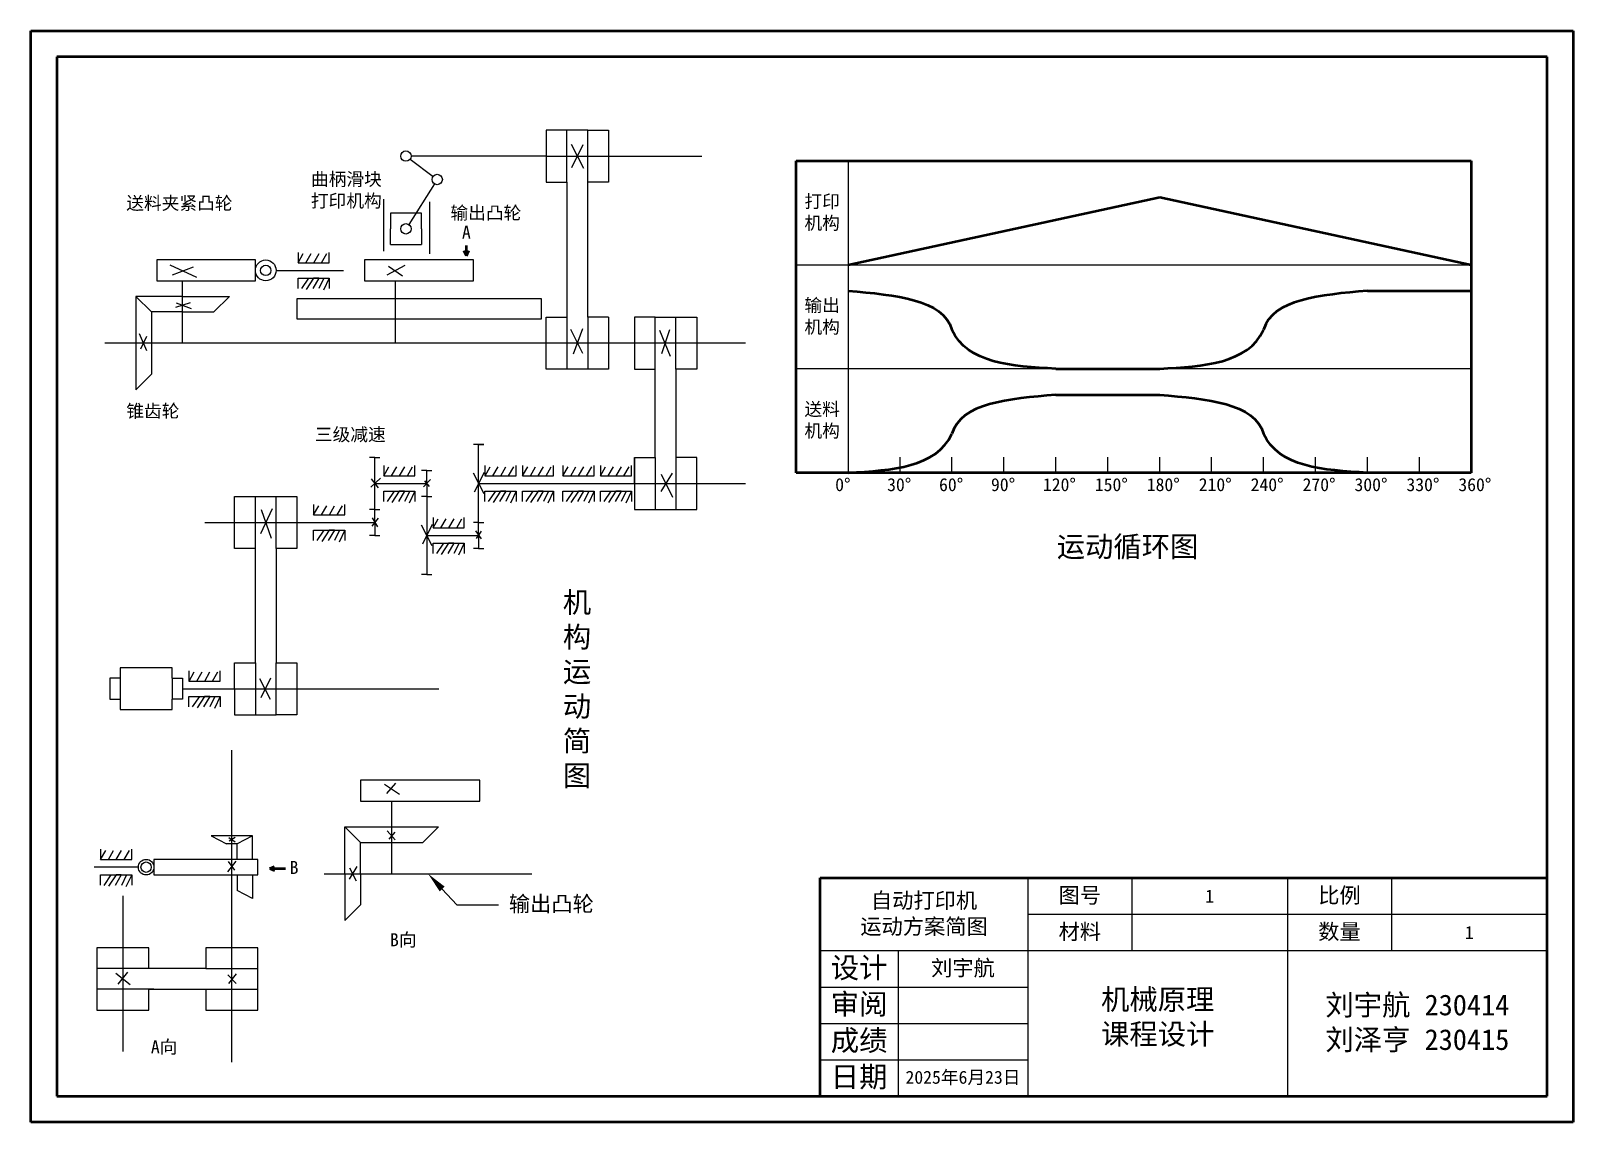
# Model space of a CAD drawing. Header units: millimetres. Extents: x 1730 to 2027, y 1729 to 1939.
import ezdxf
from ezdxf import colors
from ezdxf.entities.mleader import LeaderData, LeaderLine
from ezdxf.math import Vec2, Vec3

# ---------------------------------------------------------------- set-up
doc = ezdxf.new("R2010")
doc.units = ezdxf.units.MM
doc.layers.add('粗实线', color=7, linetype='Continuous', lineweight=50)
doc.styles.get("Standard").update_dxf_attribs({"font": 'arial.ttf'})

# ---------------------------------------------------------------- blocks, each defined once
blk = doc.blocks.new('*U2')
blk.add_line((-0.5, -0.88), (0.5, 0.88))
blk = doc.blocks.new('*U3')
at = {"color": 0, "linetype": 'ByBlock', "lineweight": -2, "transparency": 16777216}
for p in [(0, 0), (1.51, 0), (3.03, 0), (4.54, 0)]:
    blk.add_blockref('*U2', p, dxfattribs=at)
blk = doc.blocks.new('*U4')
blk.add_line((-0.5, -0.88), (0.5, 0.88))
blk = doc.blocks.new('*U6')
at = {"color": 0, "linetype": 'ByBlock', "lineweight": -2, "transparency": 16777216}
for p in [(0, 0), (1.51, 0), (3.03, 0), (4.54, 0)]:
    blk.add_blockref('*U4', p, dxfattribs=at)
blk = doc.blocks.new('*U7')
blk.add_line((-0.5, -0.88), (0.5, 0.88))
blk = doc.blocks.new('*U9')
at = {"color": 0, "linetype": 'ByBlock', "lineweight": -2, "transparency": 16777216}
for p in [(0, 0), (1.51, 0), (3.03, 0), (4.54, 0)]:
    blk.add_blockref('*U7', p, dxfattribs=at)
blk = doc.blocks.new('*U10')
blk.add_line((-0.5, -0.88), (0.5, 0.88))
blk = doc.blocks.new('*U12')
at = {"color": 0, "linetype": 'ByBlock', "lineweight": -2, "transparency": 16777216}
for p in [(0, 0), (1.51, 0), (3.03, 0), (4.54, 0)]:
    blk.add_blockref('*U10', p, dxfattribs=at)
blk = doc.blocks.new('*U13')
blk.add_line((-0.5, -0.88), (0.5, 0.88))
blk = doc.blocks.new('*U15')
at = {"color": 0, "linetype": 'ByBlock', "lineweight": -2, "transparency": 16777216}
for p in [(0, 0), (1.51, 0), (3.03, 0), (4.54, 0)]:
    blk.add_blockref('*U13', p, dxfattribs=at)
blk = doc.blocks.new('*U16')
blk.add_line((-0.5, -0.88), (0.5, 0.88))
blk = doc.blocks.new('*U18')
at = {"color": 0, "linetype": 'ByBlock', "lineweight": -2, "transparency": 16777216}
for p in [(0, 0), (1.51, 0), (3.03, 0), (4.54, 0)]:
    blk.add_blockref('*U16', p, dxfattribs=at)
blk = doc.blocks.new('*U19')
blk.add_line((-0.5, -0.88), (0.5, 0.88))
blk = doc.blocks.new('*U21')
at = {"color": 0, "linetype": 'ByBlock', "lineweight": -2, "transparency": 16777216}
for p in [(0, 0), (1.51, 0), (3.03, 0), (4.54, 0)]:
    blk.add_blockref('*U19', p, dxfattribs=at)
blk = doc.blocks.new('*U22')
blk.add_line((-0.5, -0.88), (0.5, 0.88))
blk = doc.blocks.new('*U24')
at = {"color": 0, "linetype": 'ByBlock', "lineweight": -2, "transparency": 16777216}
for p in [(0, 0), (1.51, 0), (3.03, 0), (4.54, 0)]:
    blk.add_blockref('*U22', p, dxfattribs=at)
blk = doc.blocks.new('*U25')
blk.add_line((-0.5, -0.88), (0.5, 0.88))
blk = doc.blocks.new('*U27')
at = {"color": 0, "linetype": 'ByBlock', "lineweight": -2, "transparency": 16777216}
for p in [(0, 0), (1.51, 0), (3.03, 0), (4.54, 0)]:
    blk.add_blockref('*U25', p, dxfattribs=at)
blk = doc.blocks.new('*U28')
blk.add_line((-0.5, -0.88), (0.5, 0.88))
blk = doc.blocks.new('*U30')
at = {"color": 0, "linetype": 'ByBlock', "lineweight": -2, "transparency": 16777216}
for p in [(0, 0), (1.51, 0), (3.03, 0), (4.54, 0)]:
    blk.add_blockref('*U28', p, dxfattribs=at)
blk = doc.blocks.new('*U31')
blk.add_line((0, -1.5), (0, 1.5))
blk = doc.blocks.new('*U32')
at = {"color": 0, "linetype": 'ByBlock', "lineweight": -2, "transparency": 16777216}
for p in [(0, 0), (10, 0), (20, 0), (30, 0), (40, 0), (50, 0), (60, 0), (70, 0), (80, 0), (90, 0), (100, 0), (110, 0)]:
    blk.add_blockref('*U31', p, dxfattribs=at)

msp = doc.modelspace()

# ---------------------------------------------------------------- linework, layer by layer
for p, q in [((1837.28, 1920.22), (1829.28, 1920.22)), ((1829.28, 1920.22), (1829.28, 1910.22)), ((1833.28, 1910.22), (1833.28, 1920.22)), ((1837.28, 1884.22), (1837.28, 1920.22)), ((1837.28, 1920.22), (1841.28, 1920.22)), ((1841.28, 1920.22), (1841.28, 1910.22)), ((1834.09, 1917.52), (1836.5, 1912.91)), ((1836.32, 1917.36), (1834.19, 1912.95)), ((1803.08, 1914.62), (1807.5, 1911.31)), ((1829.28, 1915.22), (1803.28, 1915.22)), ((1829.28, 1915.22), (1859.28, 1915.22)), ((1887.43, 1914.29), (1887.43, 1854.29)), ((1807.76, 1909.86), (1802.82, 1902.06)), ((1829.28, 1910.22), (1833.28, 1910.22)), ((1833.28, 1910.22), (1833.28, 1884.22)), ((1841.28, 1910.22), (1837.28, 1910.22)), ((1841.28, 1910.22), (1841.28, 1910.22)), ((1841.28, 1910.22), (1841.28, 1910.22)), ((1797.93, 1906.91), (1797.93, 1896.91)), ((1805.28, 1904.22), (1799.28, 1904.22)), ((1799.28, 1904.22), (1799.28, 1901.22)), ((1805.28, 1901.22), (1805.28, 1904.22)), ((1806.84, 1906.4), (1806.84, 1896.4)), ((1799.28, 1898.22), (1799.28, 1901.22)), ((1805.28, 1901.22), (1805.28, 1898.22)), ((1799.28, 1898.22), (1805.28, 1898.22)), ((1773.28, 1895.22), (1754.28, 1895.22)), ((1754.28, 1895.22), (1754.28, 1891.22)), ((1773.28, 1891.22), (1773.28, 1895.22)), ((1781.5, 1896.68), (1781.5, 1894.68)), ((1787.5, 1894.68), (1787.5, 1896.68)), ((1815.28, 1895.22), (1794.28, 1895.22)), ((1794.28, 1895.22), (1794.28, 1891.22)), ((1815.28, 1891.22), (1815.28, 1895.22)), ((1756.82, 1894.29), (1761.97, 1891.91)), ((1761.29, 1893.83), (1757.24, 1892.27)), ((1777.28, 1893.22), (1790.28, 1893.22)), ((1781.5, 1894.68), (1787.5, 1894.68)), ((1802.08, 1894.14), (1798.63, 1892.32)), ((1798.89, 1894.04), (1801.59, 1892.15)), ((1877.43, 1894.29), (2007.43, 1894.29)), ((1754.28, 1891.22), (1759.28, 1891.22)), ((1759.28, 1879.22), (1759.28, 1891.22)), ((1759.28, 1891.22), (1773.28, 1891.22)), ((1781.5, 1889.75), (1781.5, 1891.75)), ((1781.5, 1891.75), (1787.5, 1891.75)), ((1783.5, 1891.75), (1782.14, 1889.72)), ((1784.5, 1891.75), (1783.06, 1889.56)), ((1785.5, 1891.75), (1784.32, 1889.72)), ((1785.5, 1891.75), (1784.5, 1891.75)), ((1786.5, 1891.75), (1785.52, 1889.72)), ((1787.5, 1891.75), (1786.41, 1889.44)), ((1787.5, 1891.75), (1787.5, 1889.75)), ((1794.28, 1891.22), (1800.28, 1891.22)), ((1800.28, 1879.22), (1800.28, 1891.22)), ((1800.28, 1891.22), (1815.28, 1891.22)), ((1987.43, 1889.29), (2007.43, 1889.29)), ((1759.28, 1888.22), (1750.28, 1888.22)), ((1750.28, 1888.22), (1753.28, 1885.22)), ((1750.28, 1888.22), (1750.28, 1870.22)), ((1760.73, 1886.99), (1757.89, 1886.05)), ((1758.02, 1886.99), (1760.92, 1885.88)), ((1759.28, 1888.22), (1768.28, 1888.22)), ((1765.28, 1885.22), (1768.28, 1888.22)), ((1781.33, 1887.84), (1828.33, 1887.84)), ((1781.33, 1883.84), (1781.33, 1887.84)), ((1828.33, 1887.84), (1828.33, 1883.84)), ((1759.28, 1885.22), (1753.28, 1885.22)), ((1753.28, 1885.22), (1753.28, 1873.22)), ((1759.28, 1885.22), (1765.28, 1885.22)), ((1828.33, 1883.84), (1781.33, 1883.84)), ((1829.28, 1874.22), (1829.28, 1884.22)), ((1829.28, 1884.22), (1833.28, 1884.22)), ((1833.28, 1884.22), (1833.28, 1874.22)), ((1841.28, 1884.22), (1837.28, 1884.22)), ((1837.28, 1884.22), (1837.28, 1874.22)), ((1841.28, 1884.22), (1841.28, 1874.22)), ((1850.28, 1884.22), (1846.28, 1884.22)), ((1846.28, 1884.22), (1846.28, 1874.22)), ((1850.28, 1874.22), (1850.28, 1884.22)), ((1850.28, 1884.22), (1858.28, 1884.22)), ((1854.28, 1874.22), (1854.28, 1884.22)), ((1858.28, 1884.22), (1858.28, 1874.22)), ((1750.89, 1881.06), (1752.29, 1877.8)), ((1752.29, 1880.47), (1751.15, 1878.03)), ((1833.99, 1881.94), (1836.26, 1877.27)), ((1836.28, 1881.96), (1834.47, 1877.11)), ((1851.13, 1881.74), (1853.18, 1876.72)), ((1853.06, 1881.76), (1851.51, 1877.15)), ((1867.64, 1879.22), (1744.28, 1879.22)), ((1841.28, 1874.22), (1829.28, 1874.22)), ((1846.28, 1874.22), (1850.28, 1874.22)), ((1850.28, 1857.22), (1850.28, 1874.22)), ((1858.28, 1874.22), (1854.28, 1874.22)), ((1854.28, 1874.22), (1854.28, 1857.22)), ((2007.43, 1874.29), (1877.43, 1874.29)), ((1750.28, 1870.22), (1753.28, 1873.22)), ((1817.28, 1859.72), (1815.28, 1859.72)), ((1816.28, 1844.72), (1816.28, 1859.72)), ((1816.28, 1859.72), (1817.28, 1859.72)), ((1796.28, 1857.22), (1795.28, 1857.22)), ((1796.28, 1847.22), (1796.28, 1857.22)), ((1796.28, 1857.22), (1797.28, 1857.22)), ((1846.28, 1852.22), (1846.28, 1857.22)), ((1846.28, 1857.22), (1846.28, 1847.22)), ((1846.28, 1857.22), (1850.28, 1857.22)), ((1850.28, 1857.22), (1850.28, 1847.22)), ((1858.28, 1857.22), (1854.28, 1857.22)), ((1854.28, 1857.22), (1854.28, 1847.22)), ((1858.28, 1847.22), (1858.28, 1857.22)), ((1798, 1855.68), (1798, 1853.68)), ((1798, 1853.68), (1804, 1853.68)), ((1804, 1853.68), (1804, 1855.68)), ((1806.28, 1854.72), (1805.28, 1854.72)), ((1806.28, 1852.22), (1806.28, 1854.72)), ((1806.28, 1854.72), (1807.28, 1854.72)), ((1815.23, 1854.27), (1817.28, 1850.26)), ((1817.32, 1854.33), (1815.45, 1850.52)), ((1817.5, 1855.68), (1817.5, 1853.68)), ((1817.5, 1853.68), (1823.5, 1853.68)), ((1823.5, 1853.68), (1823.5, 1855.68)), ((1824.72, 1855.68), (1824.72, 1853.68)), ((1824.72, 1853.68), (1830.72, 1853.68)), ((1830.72, 1853.68), (1830.72, 1855.68)), ((1832.5, 1855.68), (1832.5, 1853.68)), ((1832.5, 1853.68), (1838.5, 1853.68)), ((1838.5, 1853.68), (1838.5, 1855.68)), ((1839.72, 1855.68), (1839.72, 1853.68)), ((1839.72, 1853.68), (1845.72, 1853.68)), ((1845.72, 1853.68), (1845.72, 1855.68)), ((1853.54, 1854.2), (1851.39, 1850.65)), ((1851.43, 1854.01), (1853.6, 1849.59)), ((1797.35, 1853.22), (1795.54, 1851.52)), ((1795.6, 1853.12), (1796.96, 1851.4)), ((1796.28, 1852.22), (1797.28, 1852.22)), ((1797.28, 1852.22), (1806.28, 1852.22)), ((1798, 1848.75), (1798, 1850.75)), ((1798, 1850.75), (1804, 1850.75)), ((1800, 1850.75), (1798.64, 1848.72)), ((1801, 1850.75), (1799.56, 1848.56)), ((1802, 1850.75), (1800.82, 1848.72)), ((1802, 1850.75), (1801, 1850.75)), ((1803, 1850.75), (1802.02, 1848.72)), ((1804, 1850.75), (1802.91, 1848.44)), ((1804, 1850.75), (1804, 1848.75)), ((1807.01, 1852.98), (1805.64, 1851.59)), ((1805.84, 1852.75), (1806.76, 1851.62)), ((1806.28, 1852.22), (1806.28, 1849.72)), ((1816.28, 1852.22), (1846.28, 1852.22)), ((1817.5, 1848.75), (1817.5, 1850.75)), ((1817.5, 1850.75), (1823.5, 1850.75)), ((1819.5, 1850.75), (1818.14, 1848.72)), ((1820.5, 1850.75), (1819.06, 1848.56)), ((1821.5, 1850.75), (1820.32, 1848.72)), ((1821.5, 1850.75), (1820.5, 1850.75)), ((1822.5, 1850.75), (1821.52, 1848.72)), ((1823.5, 1850.75), (1822.41, 1848.44)), ((1823.5, 1850.75), (1823.5, 1848.75)), ((1824.72, 1848.75), (1824.72, 1850.75)), ((1824.72, 1850.75), (1830.72, 1850.75)), ((1826.72, 1850.75), (1825.36, 1848.72)), ((1827.72, 1850.75), (1826.28, 1848.56)), ((1828.72, 1850.75), (1827.54, 1848.72)), ((1828.72, 1850.75), (1827.72, 1850.75)), ((1829.72, 1850.75), (1828.74, 1848.72)), ((1830.72, 1850.75), (1829.63, 1848.44)), ((1830.72, 1850.75), (1830.72, 1848.75)), ((1832.5, 1848.75), (1832.5, 1850.75)), ((1832.5, 1850.75), (1838.5, 1850.75)), ((1834.5, 1850.75), (1833.14, 1848.72)), ((1835.5, 1850.75), (1834.06, 1848.56)), ((1836.5, 1850.75), (1835.32, 1848.72)), ((1836.5, 1850.75), (1835.5, 1850.75)), ((1837.5, 1850.75), (1836.52, 1848.72)), ((1838.5, 1850.75), (1837.41, 1848.44)), ((1838.5, 1850.75), (1838.5, 1848.75)), ((1839.72, 1848.75), (1839.72, 1850.75)), ((1839.72, 1850.75), (1845.72, 1850.75)), ((1841.72, 1850.75), (1840.36, 1848.72)), ((1842.72, 1850.75), (1841.28, 1848.56)), ((1843.72, 1850.75), (1842.54, 1848.72)), ((1843.72, 1850.75), (1842.72, 1850.75)), ((1844.72, 1850.75), (1843.74, 1848.72)), ((1845.72, 1850.75), (1844.63, 1848.44)), ((1845.72, 1850.75), (1845.72, 1848.75)), ((1846.28, 1852.22), (1867.64, 1852.22)), ((1769.28, 1839.72), (1769.28, 1849.72)), ((1769.28, 1849.72), (1781.28, 1849.72)), ((1773.28, 1839.72), (1773.28, 1849.72)), ((1776.52, 1847.36), (1774.3, 1842.52)), ((1777.28, 1839.72), (1777.28, 1849.72)), ((1781.28, 1849.72), (1781.28, 1839.72)), ((1784.5, 1848.18), (1784.5, 1846.18)), ((1790.5, 1846.18), (1790.5, 1848.18)), ((1806.28, 1849.72), (1805.28, 1849.72)), ((1806.28, 1849.72), (1807.28, 1849.72)), ((1806.28, 1849.72), (1806.28, 1834.72)), ((1763.57, 1844.72), (1796.28, 1844.72)), ((1774.42, 1847.18), (1776.32, 1841.69)), ((1784.5, 1846.18), (1790.5, 1846.18)), ((1796.28, 1847.22), (1795.28, 1847.22)), ((1796.95, 1845.55), (1795.72, 1844.03)), ((1795.77, 1845.59), (1796.83, 1843.85)), ((1796.28, 1844.72), (1796.28, 1847.22)), ((1796.28, 1847.22), (1797.28, 1847.22)), ((1796.28, 1844.72), (1796.28, 1842.22)), ((1807.5, 1845.68), (1807.5, 1843.68)), ((1813.5, 1843.68), (1813.5, 1845.68)), ((1816.28, 1844.72), (1815.28, 1844.72)), ((1816.28, 1842.22), (1816.28, 1844.72)), ((1816.28, 1844.72), (1817.28, 1844.72)), ((1846.28, 1847.22), (1858.28, 1847.22)), ((1784.5, 1841.25), (1784.5, 1843.25)), ((1784.5, 1843.25), (1790.5, 1843.25)), ((1786.5, 1843.25), (1785.14, 1841.22)), ((1787.5, 1843.25), (1786.06, 1841.06)), ((1788.5, 1843.25), (1787.32, 1841.22)), ((1788.5, 1843.25), (1787.5, 1843.25)), ((1789.5, 1843.25), (1788.52, 1841.22)), ((1790.5, 1843.25), (1789.41, 1840.94)), ((1790.5, 1843.25), (1790.5, 1841.25)), ((1796.28, 1842.22), (1795.28, 1842.22)), ((1796.28, 1842.22), (1797.28, 1842.22)), ((1805.23, 1844.27), (1807.28, 1840.26)), ((1807.32, 1844.33), (1805.45, 1840.52)), ((1806.28, 1842.22), (1816.28, 1842.22)), ((1807.5, 1843.68), (1813.5, 1843.68)), ((1815.65, 1843.12), (1816.78, 1841.56)), ((1816.78, 1843.03), (1815.78, 1841.6)), ((1816.28, 1842.22), (1816.28, 1839.72)), ((1773.28, 1839.72), (1769.28, 1839.72)), ((1773.28, 1817.72), (1773.28, 1839.72)), ((1781.28, 1839.72), (1777.28, 1839.72)), ((1777.28, 1839.72), (1777.28, 1817.72)), ((1807.5, 1838.75), (1807.5, 1840.75)), ((1807.5, 1840.75), (1813.5, 1840.75)), ((1809.5, 1840.75), (1808.14, 1838.72)), ((1810.5, 1840.75), (1809.06, 1838.56)), ((1811.5, 1840.75), (1810.32, 1838.72)), ((1811.5, 1840.75), (1810.5, 1840.75)), ((1812.5, 1840.75), (1811.52, 1838.72)), ((1813.5, 1840.75), (1812.41, 1838.44)), ((1813.5, 1840.75), (1813.5, 1838.75)), ((1816.28, 1839.72), (1815.28, 1839.72)), ((1816.28, 1839.72), (1817.28, 1839.72)), ((1806.28, 1834.72), (1805.28, 1834.72)), ((1806.28, 1834.72), (1806.28, 1834.72)), ((1806.28, 1834.72), (1807.28, 1834.72)), ((1769.28, 1812.72), (1769.28, 1817.72)), ((1769.28, 1817.72), (1773.28, 1817.72)), ((1773.28, 1817.72), (1773.28, 1807.72)), ((1777.28, 1807.72), (1777.28, 1817.72)), ((1777.28, 1817.72), (1781.28, 1817.72)), ((1781.28, 1817.72), (1781.28, 1807.72)), ((1747.28, 1814.72), (1745.28, 1814.72)), ((1745.28, 1814.72), (1745.28, 1810.72)), ((1757.28, 1816.72), (1747.28, 1816.72)), ((1747.28, 1816.72), (1747.28, 1814.72)), ((1747.28, 1814.72), (1747.28, 1810.72)), ((1757.28, 1814.72), (1757.28, 1816.72)), ((1757.28, 1814.72), (1759.28, 1814.72)), ((1757.28, 1814.72), (1757.28, 1810.72)), ((1759.28, 1814.72), (1759.28, 1810.72)), ((1760.5, 1816.18), (1760.5, 1814.18)), ((1766.5, 1814.18), (1766.5, 1816.18)), ((1774.1, 1814.7), (1776.15, 1810.69)), ((1776.19, 1814.76), (1774.31, 1810.95)), ((1759.28, 1812.72), (1808.64, 1812.72)), ((1760.5, 1814.18), (1766.5, 1814.18)), ((1769.28, 1812.72), (1769.28, 1807.72)), ((1745.28, 1810.72), (1747.28, 1810.72)), ((1747.28, 1810.72), (1747.28, 1808.72)), ((1759.28, 1810.72), (1757.28, 1810.72)), ((1757.28, 1808.72), (1757.28, 1810.72)), ((1760.5, 1809.25), (1760.5, 1811.25)), ((1760.5, 1811.25), (1766.5, 1811.25)), ((1762.5, 1811.25), (1761.14, 1809.22)), ((1763.5, 1811.25), (1762.06, 1809.06)), ((1764.5, 1811.25), (1763.32, 1809.22)), ((1764.5, 1811.25), (1763.5, 1811.25)), ((1765.5, 1811.25), (1764.52, 1809.22)), ((1766.5, 1811.25), (1765.41, 1808.94)), ((1766.5, 1811.25), (1766.5, 1809.25)), ((1747.28, 1808.72), (1757.28, 1808.72)), ((1769.28, 1807.72), (1773.28, 1807.72)), ((1773.28, 1807.72), (1777.28, 1807.72)), ((1781.28, 1807.72), (1777.28, 1807.72)), ((1768.75, 1740.88), (1768.75, 1800.88)), ((1816.54, 1795.11), (1793.54, 1795.11)), ((1793.54, 1795.11), (1793.54, 1791.11)), ((1798.13, 1794.34), (1801.03, 1792.41)), ((1800.29, 1794.53), (1798.54, 1792.56)), ((1816.54, 1791.11), (1816.54, 1795.11)), ((1793.54, 1791.11), (1799.54, 1791.11)), ((1799.54, 1777.11), (1799.54, 1791.11)), ((1799.54, 1791.11), (1816.54, 1791.11)), ((1790.54, 1777.11), (1790.54, 1786.11)), ((1793.54, 1783.11), (1790.54, 1786.11)), ((1790.54, 1786.11), (1808.54, 1786.11)), ((1798.68, 1785.38), (1800.19, 1783.63)), ((1800.13, 1785.13), (1798.99, 1783.78)), ((1808.54, 1786.11), (1805.54, 1783.11)), ((1768.75, 1784.38), (1764.75, 1784.38)), ((1764.75, 1784.38), (1767.75, 1782.88)), ((1769.75, 1782.88), (1767.75, 1782.88)), ((1768.18, 1784.09), (1769.42, 1783.24)), ((1769.37, 1784.08), (1768.27, 1783.37)), ((1772.75, 1784.38), (1768.75, 1784.38)), ((1772.75, 1784.38), (1769.75, 1782.88)), ((1769.75, 1779.88), (1769.75, 1782.88)), ((1772.75, 1779.88), (1772.75, 1784.38)), ((1772.75, 1784.38), (1772.75, 1784.38)), ((1772.75, 1784.38), (1772.75, 1784.38)), ((1793.54, 1777.11), (1793.54, 1783.11)), ((1793.54, 1783.11), (1805.54, 1783.11)), ((1743.47, 1781.84), (1743.47, 1779.84)), ((1743.47, 1779.84), (1749.47, 1779.84)), ((1749.47, 1779.84), (1749.47, 1781.84)), ((1773.75, 1779.88), (1753.75, 1779.88)), ((1753.75, 1779.88), (1753.75, 1776.88)), ((1769.5, 1779.51), (1767.93, 1777.45)), ((1768.02, 1779.44), (1769.26, 1777.78)), ((1773.75, 1776.88), (1773.75, 1779.88)), ((1750.75, 1778.38), (1742.25, 1778.38)), ((1743.47, 1774.92), (1743.47, 1776.92)), ((1743.47, 1776.92), (1749.47, 1776.92)), ((1745.47, 1776.92), (1744.11, 1774.88)), ((1746.47, 1776.92), (1745.03, 1774.73)), ((1747.47, 1776.92), (1746.29, 1774.88)), ((1747.47, 1776.92), (1746.47, 1776.92)), ((1748.47, 1776.92), (1747.48, 1774.88)), ((1749.47, 1776.92), (1748.37, 1774.6)), ((1749.47, 1776.92), (1749.47, 1774.92)), ((1753.75, 1776.88), (1768.75, 1776.88)), ((1768.75, 1776.88), (1773.75, 1776.88)), ((1769.75, 1776.88), (1769.75, 1773.88)), ((1772.75, 1776.88), (1772.75, 1772.38)), ((1786.54, 1777.11), (1826.54, 1777.11)), ((1790.54, 1777.11), (1790.54, 1768.11)), ((1792.83, 1778.53), (1791.36, 1776.05)), ((1791.39, 1778.28), (1792.7, 1775.74)), ((1793.54, 1777.11), (1793.54, 1771.11)), ((1922.05, 1776.31), (1922.05, 1734.31)), ((1942.05, 1776.31), (1942.05, 1762.31)), ((1972.05, 1776.31), (1972.05, 1734.31)), ((1992.05, 1776.31), (1992.05, 1762.31)), ((1772.75, 1772.38), (1769.75, 1773.88)), ((1747.75, 1772.88), (1747.75, 1742.88)), ((1793.54, 1771.11), (1790.54, 1768.11)), ((1922.05, 1769.31), (2022.05, 1769.31)), ((1752.75, 1762.88), (1742.75, 1762.88)), ((1742.75, 1762.88), (1742.75, 1750.88)), ((1752.75, 1758.88), (1752.75, 1762.88)), ((1773.75, 1762.88), (1763.75, 1762.88)), ((1763.75, 1762.88), (1763.75, 1758.88)), ((1773.75, 1750.88), (1773.75, 1762.88)), ((1882.05, 1762.31), (2022.05, 1762.31)), ((1897.05, 1762.31), (1897.05, 1734.31)), ((1752.75, 1758.88), (1742.75, 1758.88)), ((1763.75, 1758.88), (1752.75, 1758.88)), ((1763.75, 1758.88), (1773.75, 1758.88)), ((1746.39, 1757.95), (1749.15, 1755.81)), ((1748.65, 1758.2), (1746.82, 1755.88)), ((1767.96, 1757.66), (1769.6, 1755.97)), ((1769.58, 1757.87), (1768.11, 1755.96)), ((1882.05, 1755.31), (1922.05, 1755.31)), ((1753.75, 1754.88), (1742.75, 1754.88)), ((1752.75, 1750.88), (1752.75, 1754.88)), ((1752.75, 1754.88), (1763.75, 1754.88)), ((1763.75, 1754.88), (1763.75, 1750.88)), ((1763.75, 1754.88), (1773.75, 1754.88)), ((1742.75, 1750.88), (1752.75, 1750.88)), ((1763.75, 1750.88), (1773.75, 1750.88)), ((1882.05, 1748.31), (1922.05, 1748.31)), ((1882.05, 1741.31), (1922.05, 1741.31))]:
    msp.add_line(p, q)
for centre, radius in [((1802.28, 1915.22), 1), ((1808.3, 1910.71), 1), ((1802.28, 1901.22), 1), ((1775.28, 1893.22), 2), ((1775.28, 1893.22), 1), ((1752.25, 1778.38), 1.5), ((1752.25, 1778.38), 1)]:
    msp.add_circle(centre, radius)
at = {"layer": '粗实线'}
for p, q in [((1730.05, 1939.31), (2027.05, 1939.31)), ((1730.05, 1729.31), (1730.05, 1939.31)), ((2027.05, 1939.31), (2027.05, 1729.31)), ((1735.05, 1934.31), (1735.05, 1734.31)), ((2022.05, 1934.31), (1735.05, 1934.31)), ((2022.05, 1734.31), (2022.05, 1934.31)), ((1877.43, 1914.29), (2007.43, 1914.29)), ((1877.43, 1854.29), (1877.43, 1914.29)), ((2007.43, 1914.29), (2007.43, 1854.29)), ((1887.43, 1894.29), (1947.43, 1907.29)), ((1947.43, 1907.29), (2007.43, 1894.29)), ((1813.92, 1896.03), (1813.92, 1898.03)), ((1813.92, 1896.03), (1813.48, 1896.96)), ((1813.92, 1896.03), (1814.42, 1897.03)), ((1987.43, 1889.29), (2007.43, 1889.29)), ((1927.43, 1874.29), (1947.43, 1874.29)), ((1927.43, 1869.29), (1947.43, 1869.29)), ((2007.43, 1854.29), (1877.43, 1854.29)), ((1776.08, 1778.14), (1776.97, 1778.52)), ((1776.08, 1778.14), (1779.08, 1778.14)), ((1776.08, 1778.14), (1776.94, 1777.75)), ((1882.05, 1734.31), (1882.05, 1776.31)), ((1882.05, 1776.31), (2022.05, 1776.31)), ((1735.05, 1734.31), (2022.05, 1734.31)), ((2027.05, 1729.31), (1730.05, 1729.31))]:
    msp.add_line(p, q, dxfattribs=at)
for points in [[(1887.43, 1889.29), (1896.56, 1888.49), (1905.7, 1887.7), (1907.43, 1881.79)], [(1987.43, 1889.29), (1978.29, 1888.49), (1969.16, 1887.7), (1967.43, 1881.79)], [(1927.43, 1874.29), (1918.91, 1874.78), (1910.4, 1875.28), (1907.43, 1881.79)], [(1947.43, 1874.29), (1955.94, 1874.78), (1964.45, 1875.28), (1967.43, 1881.79)], [(1927.43, 1869.29), (1918.29, 1868.49), (1909.16, 1867.7), (1907.43, 1861.79)], [(1947.43, 1869.29), (1956.56, 1868.49), (1965.7, 1867.7), (1967.43, 1861.79)], [(1887.43, 1854.29), (1895.94, 1854.78), (1904.45, 1855.28), (1907.43, 1861.79)], [(1987.43, 1854.29), (1978.91, 1854.78), (1970.4, 1855.28), (1967.43, 1861.79)]]:
    msp.add_open_spline(points, degree=3, dxfattribs=at)

# ---------------------------------------------------------------- block references
for name, p in [('*U18', (1782.01, 1895.56)), ('*U32', (1897.43, 1855.79)), ('*U9', (1798.51, 1854.56)), ('*U15', (1818.01, 1854.56)), ('*U21', (1825.23, 1854.56)), ('*U24', (1833.01, 1854.56)), ('*U27', (1840.23, 1854.56)), ('*U6', (1785.01, 1847.06)), ('*U12', (1808.01, 1844.56)), ('*U3', (1761.01, 1815.06)), ('*U30', (1743.98, 1780.72))]:
    msp.add_blockref(name, p)

# ---------------------------------------------------------------- texts
at = {"char_height": 2.5, "attachment_point": 1}
for s, width, insert in [('{\\fFangSong|b0|i0|c134|p49;0\\fFangSong|b0|i0|c0|p49;°}', 4.9483, (1884.94, 1853.24)), ('{\\fFangSong|b0|i0|c0|p49;30°}', 4.9483, (1894.94, 1853.24)), ('{\\fFangSong|b0|i0|c134|p49;60\\fFangSong|b0|i0|c0|p49;°}', 4.9483, (1904.94, 1853.24)), ('{\\fFangSong|b0|i0|c134|p49;90\\fFangSong|b0|i0|c0|p49;°}', 4.9483, (1914.94, 1853.24)), ('{\\fFangSong|b0|i0|c134|p49;120\\fFangSong|b0|i0|c0|p49;°}', 4.9483, (1924.94, 1853.24)), ('{\\fFangSong|b0|i0|c134|p49;15\\fFangSong|b0|i0|c0|p49;0°}', 4.9483, (1934.94, 1853.24)), ('{\\fFangSong|b0|i0|c134|p49;18\\fFangSong|b0|i0|c0|p49;0°}', 4.9483, (1944.94, 1853.24)), ('{\\fFangSong|b0|i0|c134|p49;21\\fFangSong|b0|i0|c0|p49;0°}', 4.9483, (1954.94, 1853.24)), ('{\\fFangSong|b0|i0|c134|p49;24\\fFangSong|b0|i0|c0|p49;0°}', 4.9483, (1964.94, 1853.24)), ('{\\fFangSong|b0|i0|c134|p49;27\\fFangSong|b0|i0|c0|p49;0°}', 4.9483, (1974.94, 1853.24)), ('{\\fFangSong|b0|i0|c0|p49;30\\fFangSong|b0|i0|c134|p49;0\\fFangSong|b0|i0|c0|p49;°}', 4.9483, (1984.94, 1853.24)), ('{\\fFangSong|b0|i0|c134|p49;3\\fFangSong|b0|i0|c0|p49;30°}', 4.9483, (1994.94, 1853.24)), ('{\\fFangSong|b0|i0|c0|p49;3\\fFangSong|b0|i0|c134|p49;6\\fFangSong|b0|i0|c0|p49;0°}', 4.9483, (2004.94, 1853.24)), ('{\\fFangSong|b0|i0|c0|p49;B\\fFangSong|b0|i0|c134|p49;向}', 11.8415, (1799.2, 1765.66)), ('{\\fFangSong|b0|i0|c0|p49;A\\fFangSong|b0|i0|c134|p49;向}', 12.128, (1753.17, 1745.05))]:
    msp.add_mtext_dynamic_manual_height_columns(s, width=width, gutter_width=12.5, heights=[0], dxfattribs=dict(at, insert=insert))
at = {"layer": '粗实线'}
for s, width, insert, char_height, attachment_point in [('{\\fFangSong|b0|i0|c134|p49;曲柄滑块\\P打印机构}', 26.2422, (1783.98, 1912.03), 2.5, 1), ('{\\fFangSong|b0|i0|c134|p49;送料夹紧凸轮}', 26.2422, (1748.43, 1907.41), 2.5, 1), ('{\\fFangSong|b0|i0|c134|p49;打印机构}', 10, (1882.43, 1904.29), 2.5, 5), ('{\\fFangSong|b0|i0|c134|p49;输出凸轮}', 26.2422, (1810.85, 1905.54), 2.5, 1), ('{\\fFangSong|b0|i0|c0|p49;A}', 4.7332, (1813.92, 1900.57), 2.5, 5), ('{\\fFangSong|b0|i0|c134|p49;输出机构}', 10, (1882.43, 1884.29), 2.5, 5), ('{\\fFangSong|b0|i0|c134|p49;锥齿轮}', 26.2422, (1748.43, 1867.41), 2.5, 1), ('{\\fFangSong|b0|i0|c134|p49;送料机构}', 10, (1882.43, 1864.29), 2.5, 5), ('{\\fFangSong|b0|i0|c134|p49;三级减速}', 26.2422, (1784.75, 1862.89), 2.5, 1), ('{\\fFangSong|b0|i0|c134|p49;运动循环图}', 94.2622, (1927.6, 1842.07), 4, 1), ('{\\fFangSong|b0|i0|c134|p49;机\\fFangSong|b0|i0|c0|p49;\\P\\fFangSong|b0|i0|c134|p49;构\\fFangSong|b0|i0|c0|p49;\\P\\fFangSong|b0|i0|c134|p49;运\\fFangSong|b0|i0|c0|p49;\\P\\fFangSong|b0|i0|c134|p49;动\\P简\\P图}', 22.6548, (1832.49, 1831.35), 4, 1), ('{\\fFangSong|b0|i0|c0|p49;B}', 3.7053, (1779.88, 1779.57), 2.5, 1), ('{\\fFangSong|b0|i0|c134|p49;自动打印机\\P运动方案简图}', 40, (1902.05, 1769.31), 3, 5), ('{\\fFangSong|b0|i0|c134|p49;图号}', 20, (1932.05, 1772.81), 3, 5), ('{\\fFangSong|b0|i0|c0|p49;1}', 30, (1957.05, 1772.81), 2.5, 5), ('{\\fFangSong|b0|i0|c134|p49;比例}', 20, (1982.05, 1772.81), 3, 5), ('{\\fFangSong|b0|i0|c134|p49;材料}', 20, (1932.05, 1765.81), 3, 5), ('{\\fFangSong|b0|i0|c134|p49;数量}', 20, (1982.05, 1765.81), 3, 5), ('{\\fFangSong|b0|i0|c0|p49;1}', 30, (2007.05, 1765.81), 2.5, 5), ('{\\fFangSong|b0|i0|c134|p49;设计}', 15, (1889.55, 1758.81), 4, 5), ('{\\fFangSong|b0|i0|c134|p49;刘宇航}', 25, (1909.55, 1758.81), 3, 5), ('{\\fFangSong|b0|i0|c134|p49;\\P\\P机械原理\\fFangSong|b0|i0|c0|p49;\\P\\fFangSong|b0|i0|c134|p49;课程设计}', 50, (1947.05, 1756.04), 4, 5), ('{\\fFangSong|b0|i0|c134|p49;审阅}', 15, (1889.55, 1751.81), 4, 5), ('{\\fFangSong|b0|i0|c134|p49;刘宇航\\fFangSong|b0|i0|c0|p49; 230414\\P\\fFangSong|b0|i0|c134|p49;刘泽亨\\fFangSong|b0|i0|c0|p49; 230415}', 50, (1997.05, 1748.31), 4, 5), ('{\\fFangSong|b0|i0|c134|p49;成绩}', 15, (1889.55, 1744.81), 4, 5), ('{\\fFangSong|b0|i0|c134|p49;日期}', 15, (1889.55, 1737.81), 4, 5), ('{\\fFangSong|b0|i0|c134|p49;2025年6月23日}', 25, (1909.55, 1737.81), 2.5, 5)]:
    msp.add_mtext_dynamic_manual_height_columns(s, width=width, gutter_width=12.5, heights=[0], dxfattribs=dict(at, insert=insert, char_height=char_height, attachment_point=attachment_point))

# ---------------------------------------------------------------- leaders
ml = msp.add_multileader_mtext('Standard')
ml.set_content('{\\fSimSun|b0|i0|c134|p2;输出凸轮}', color=256)
ml.set_leader_properties()
ml.build(insert=Vec2(0, 0))
ctx = ml.context
ctx.base_point, ctx.char_height, ctx.plane_origin = Vec3(1820.1, 1771.11), 3, Vec3(1806.54, 1777.11)
notes = []
notes.append((ctx, [(0, (1, 1, 0), (1812.1, 1771.11), (1, 0), 8, [(0, [(1806.54, 1777.11)], 0, [])])]))
ctx.mtext.insert, ctx.mtext.flow_direction = Vec3(1822.1, 1772.83), 5
for ctx, leaders in notes:
    for number, flags, end, landing, length, lines in leaders:
        leader = LeaderData()
        leader.index, (leader.has_last_leader_line, leader.has_dogleg_vector, leader.attachment_direction) = number, flags
        leader.last_leader_point, leader.dogleg_vector, leader.dogleg_length = Vec3(end), Vec3(landing), length
        for number, points, colour, breaks in lines:
            line = LeaderLine()
            line.index, line.vertices, line.color, line.breaks = number, Vec3.list(points), colors.encode_raw_color(colour), breaks
            leader.lines.append(line)
        ctx.leaders.append(leader)

doc.saveas('drawing.dxf')
